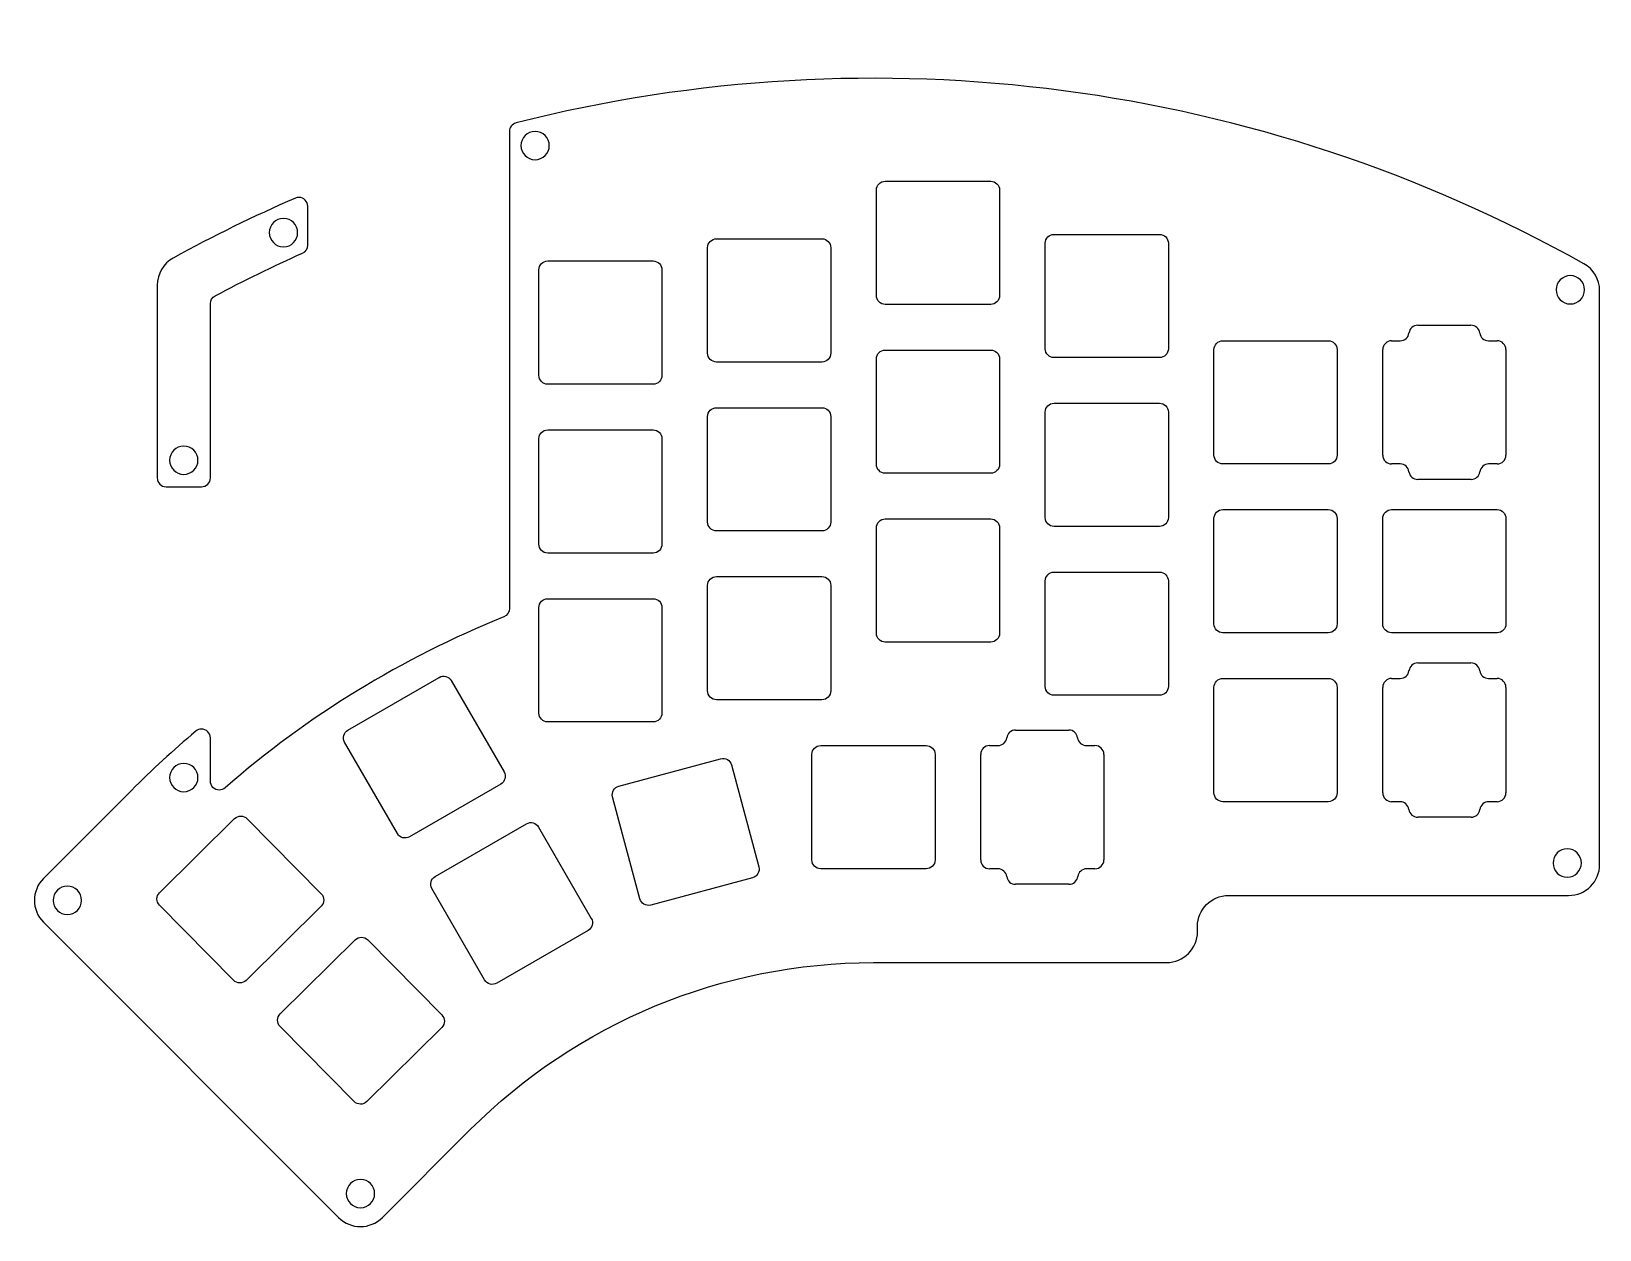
# Model space of a CAD drawing. Header units: millimetres. Extents: x 250 to 427, y 126 to 261.
import ezdxf

# ---------------------------------------------------------------- set-up
doc = ezdxf.new("R2010")
doc.units = ezdxf.units.MM
doc.header["$MEASUREMENT"] = 0

# ---------------------------------------------------------------- blocks, each defined once
blk = doc.blocks.new('block 2')
at = {"color": 7, "lineweight": 25, "true_color": 0xffffff}
blk.add_open_spline([(276.85, 238.18), (276.85, 239.07), (277.57, 239.78), (278.45, 239.78), (279.34, 239.78), (280.05, 239.07), (280.05, 238.18), (280.05, 237.3), (279.34, 236.58), (278.45, 236.58), (277.57, 236.58), (276.85, 237.3), (276.85, 238.18), (276.85, 238.18), (276.85, 238.18), (276.85, 238.18)], degree=3, knots=[0, 0, 0, 0, 1, 1, 1, 2, 2, 2, 3, 3, 3, 4, 4, 4, 5, 5, 5, 5], dxfattribs=at)
blk = doc.blocks.new('block 3')
at = {"color": 7, "lineweight": 25, "true_color": 0xffffff}
blk.add_open_spline([(265.6, 212.5), (265.6, 213.38), (266.31, 214.1), (267.2, 214.1), (268.08, 214.1), (268.8, 213.38), (268.8, 212.5), (268.8, 211.62), (268.08, 210.9), (267.2, 210.9), (266.31, 210.9), (265.6, 211.62), (265.6, 212.5), (265.6, 212.5), (265.6, 212.5), (265.6, 212.5)], degree=3, knots=[0, 0, 0, 0, 1, 1, 1, 2, 2, 2, 3, 3, 3, 4, 4, 4, 5, 5, 5, 5], dxfattribs=at)
blk = doc.blocks.new('block 4')
at = {"color": 7, "lineweight": 25, "true_color": 0xffffff}
blk.add_open_spline([(281.2, 236.78), (281.2, 236.38), (280.96, 236.03), (280.6, 235.87), (277.26, 234.37), (273.96, 232.76), (270.73, 231.04), (270.4, 230.87), (270.2, 230.53), (270.2, 230.16), (270.2, 230.16), (270.2, 210.5), (270.2, 210.5), (270.2, 209.95), (269.75, 209.5), (269.2, 209.5), (269.2, 209.5), (265.2, 209.5), (265.2, 209.5), (264.64, 209.5), (264.2, 209.95), (264.2, 210.5), (264.2, 210.5), (264.2, 232.24), (264.2, 232.24), (264.2, 233.52), (264.89, 234.7), (266.01, 235.31), (270.5, 237.78), (275.1, 240.03), (279.8, 242.07), (279.92, 242.12), (280.06, 242.15), (280.2, 242.15), (280.75, 242.15), (281.2, 241.7), (281.2, 241.15), (281.2, 241.15), (281.2, 236.78), (281.2, 236.78)], degree=3, knots=[0, 0, 0, 0, 1, 1, 1, 2, 2, 2, 3, 3, 3, 4, 4, 4, 5, 5, 5, 6, 6, 6, 7, 7, 7, 8, 8, 8, 9, 9, 9, 10, 10, 10, 11, 11, 11, 12, 12, 12, 13, 13, 13, 13], dxfattribs=at)
blk = doc.blocks.new('block 5')
at = {"color": 7, "lineweight": 25, "true_color": 0xffffff}
blk.add_open_spline([(422.09, 231.73), (422.09, 232.61), (422.8, 233.33), (423.69, 233.33), (424.57, 233.33), (425.29, 232.61), (425.29, 231.73), (425.29, 230.84), (424.57, 230.13), (423.69, 230.13), (422.8, 230.13), (422.09, 230.84), (422.09, 231.73), (422.09, 231.73), (422.09, 231.73), (422.09, 231.73)], degree=3, knots=[0, 0, 0, 0, 1, 1, 1, 2, 2, 2, 3, 3, 3, 4, 4, 4, 5, 5, 5, 5], dxfattribs=at)
blk = doc.blocks.new('block 6')
at = {"color": 7, "lineweight": 25, "true_color": 0xffffff}
blk.add_open_spline([(265.6, 176.7), (265.6, 177.59), (266.31, 178.3), (267.2, 178.3), (268.08, 178.3), (268.8, 177.59), (268.8, 176.7), (268.8, 175.82), (268.08, 175.1), (267.2, 175.1), (266.31, 175.1), (265.6, 175.82), (265.6, 176.7), (265.6, 176.7), (265.6, 176.7), (265.6, 176.7)], degree=3, knots=[0, 0, 0, 0, 1, 1, 1, 2, 2, 2, 3, 3, 3, 4, 4, 4, 5, 5, 5, 5], dxfattribs=at)
blk = doc.blocks.new('block 7')
at = {"color": 7, "lineweight": 25, "true_color": 0xffffff}
blk.add_open_spline([(285.54, 129.77), (285.54, 130.65), (286.26, 131.37), (287.14, 131.37), (288.03, 131.37), (288.74, 130.65), (288.74, 129.77), (288.74, 128.89), (288.03, 128.17), (287.14, 128.17), (286.26, 128.17), (285.54, 128.89), (285.54, 129.77), (285.54, 129.77), (285.54, 129.77), (285.54, 129.77)], degree=3, knots=[0, 0, 0, 0, 1, 1, 1, 2, 2, 2, 3, 3, 3, 4, 4, 4, 5, 5, 5, 5], dxfattribs=at)
blk = doc.blocks.new('block 8')
at = {"color": 7, "lineweight": 25, "true_color": 0xffffff}
blk.add_open_spline([(252.46, 162.85), (252.46, 163.73), (253.18, 164.45), (254.06, 164.45), (254.95, 164.45), (255.66, 163.73), (255.66, 162.85), (255.66, 161.97), (254.95, 161.25), (254.06, 161.25), (253.18, 161.25), (252.46, 161.97), (252.46, 162.85), (252.46, 162.85), (252.46, 162.85), (252.46, 162.85)], degree=3, knots=[0, 0, 0, 0, 1, 1, 1, 2, 2, 2, 3, 3, 3, 4, 4, 4, 5, 5, 5, 5], dxfattribs=at)
blk = doc.blocks.new('block 9')
at = {"color": 7, "lineweight": 25, "true_color": 0xffffff}
blk.add_open_spline([(305.25, 248), (305.25, 248.88), (305.97, 249.6), (306.85, 249.6), (307.74, 249.6), (308.45, 248.88), (308.45, 248), (308.45, 247.12), (307.74, 246.4), (306.85, 246.4), (305.97, 246.4), (305.25, 247.12), (305.25, 248), (305.25, 248), (305.25, 248), (305.25, 248)], degree=3, knots=[0, 0, 0, 0, 1, 1, 1, 2, 2, 2, 3, 3, 3, 4, 4, 4, 5, 5, 5, 5], dxfattribs=at)
blk = doc.blocks.new('block 10')
at = {"color": 7, "lineweight": 25, "true_color": 0xffffff}
blk.add_open_spline([(421.74, 167.06), (421.74, 167.95), (422.45, 168.66), (423.34, 168.66), (424.22, 168.66), (424.94, 167.95), (424.94, 167.06), (424.94, 166.18), (424.22, 165.46), (423.34, 165.46), (422.45, 165.46), (421.74, 166.18), (421.74, 167.06), (421.74, 167.06), (421.74, 167.06), (421.74, 167.06)], degree=3, knots=[0, 0, 0, 0, 1, 1, 1, 2, 2, 2, 3, 3, 3, 4, 4, 4, 5, 5, 5, 5], dxfattribs=at)
blk = doc.blocks.new('block 11')
at = {"color": 7, "lineweight": 25, "true_color": 0xffffff}
blk.add_open_spline([(303.95, 249.59), (303.95, 250.04), (304.26, 250.44), (304.7, 250.56), (345.42, 260.88), (388.55, 255.2), (425.21, 234.67), (426.31, 234.06), (427, 232.89), (427, 231.62), (427, 231.62), (427, 166.9), (427, 166.9), (427, 164.97), (425.43, 163.4), (423.5, 163.4), (423.5, 163.4), (385.11, 163.4), (385.11, 163.4), (383.18, 163.4), (381.61, 161.84), (381.61, 159.9), (381.61, 159.9), (381.61, 159.33), (381.61, 159.33), (381.61, 157.4), (380.04, 155.83), (378.11, 155.83), (378.11, 155.83), (345.04, 155.83), (345.04, 155.83), (327.97, 155.83), (311.6, 149.05), (299.53, 136.99), (299.53, 136.99), (289.62, 127.07), (289.62, 127.07), (288.25, 125.7), (286.03, 125.7), (284.67, 127.07), (284.67, 127.07), (251.36, 160.37), (251.36, 160.37), (250, 161.74), (250, 163.96), (251.36, 165.32), (251.36, 165.32), (261.28, 175.24), (261.28, 175.24), (263.61, 177.57), (266.03, 179.8), (268.55, 181.93), (268.73, 182.08), (268.96, 182.17), (269.2, 182.17), (269.75, 182.17), (270.2, 181.72), (270.2, 181.17), (270.2, 181.17), (270.2, 176.29), (270.2, 176.29), (270.2, 175.74), (270.64, 175.29), (271.2, 175.29), (271.44, 175.29), (271.67, 175.38), (271.85, 175.54), (281.2, 183.68), (291.83, 190.2), (303.32, 194.83), (303.7, 194.99), (303.95, 195.35), (303.95, 195.76), (303.95, 195.76), (303.95, 249.59), (303.95, 249.59)], degree=3, knots=[0, 0, 0, 0, 1, 1, 1, 2, 2, 2, 3, 3, 3, 4, 4, 4, 5, 5, 5, 6, 6, 6, 7, 7, 7, 8, 8, 8, 9, 9, 9, 10, 10, 10, 11, 11, 11, 12, 12, 12, 13, 13, 13, 14, 14, 14, 15, 15, 15, 16, 16, 16, 17, 17, 17, 18, 18, 18, 19, 19, 19, 20, 20, 20, 21, 21, 21, 22, 22, 22, 23, 23, 23, 24, 24, 24, 25, 25, 25, 25], dxfattribs=at)
blk = doc.blocks.new('block 12')
at = {"color": 7, "lineweight": 25, "true_color": 0xffffff}
blk.add_lwpolyline([(402.52, 213.08), (402.52, 224.98)], dxfattribs=at)
blk = doc.blocks.new('block 13')
at = {"color": 7, "lineweight": 25, "true_color": 0xffffff}
blk.add_open_spline([(403.52, 225.98), (402.97, 225.98), (402.52, 225.53), (402.52, 224.98)], degree=3, dxfattribs=at)
blk = doc.blocks.new('block 14')
at = {"color": 7, "lineweight": 25, "true_color": 0xffffff}
blk.add_lwpolyline([(414.46, 225.98), (415.42, 225.98)], dxfattribs=at)
blk = doc.blocks.new('block 15')
at = {"color": 7, "lineweight": 25, "true_color": 0xffffff}
blk.add_open_spline([(416.42, 224.98), (416.42, 225.53), (415.97, 225.98), (415.42, 225.98)], degree=3, dxfattribs=at)
blk = doc.blocks.new('block 16')
at = {"color": 7, "lineweight": 25, "true_color": 0xffffff}
blk.add_lwpolyline([(416.42, 224.98), (416.42, 213.08)], dxfattribs=at)
blk = doc.blocks.new('block 17')
at = {"color": 7, "lineweight": 25, "true_color": 0xffffff}
blk.add_open_spline([(415.42, 212.08), (415.97, 212.08), (416.42, 212.53), (416.42, 213.08)], degree=3, dxfattribs=at)
blk = doc.blocks.new('block 18')
at = {"color": 7, "lineweight": 25, "true_color": 0xffffff}
blk.add_lwpolyline([(415.42, 212.08), (414.47, 212.08)], dxfattribs=at)
blk = doc.blocks.new('block 19')
at = {"color": 7, "lineweight": 25, "true_color": 0xffffff}
blk.add_open_spline([(402.52, 213.08), (402.52, 212.53), (402.97, 212.08), (403.52, 212.08)], degree=3, dxfattribs=at)
blk = doc.blocks.new('block 20')
at = {"color": 7, "lineweight": 25, "true_color": 0xffffff}
blk.add_open_spline([(364.42, 198.88), (364.42, 198.88), (364.42, 186.98), (364.42, 186.98), (364.42, 186.43), (364.87, 185.98), (365.42, 185.98), (365.42, 185.98), (377.32, 185.98), (377.32, 185.98), (377.87, 185.98), (378.32, 186.43), (378.32, 186.98), (378.32, 186.98), (378.32, 198.88), (378.32, 198.88), (378.32, 199.43), (377.87, 199.88), (377.32, 199.88), (377.32, 199.88), (365.42, 199.88), (365.42, 199.88), (364.87, 199.88), (364.42, 199.43), (364.42, 198.88)], degree=3, knots=[0, 0, 0, 0, 1, 1, 1, 2, 2, 2, 3, 3, 3, 4, 4, 4, 5, 5, 5, 6, 6, 6, 7, 7, 7, 8, 8, 8, 8], dxfattribs=at)
blk = doc.blocks.new('block 21')
at = {"color": 7, "lineweight": 25, "true_color": 0xffffff}
blk.add_open_spline([(345.37, 204.88), (345.37, 204.88), (345.37, 192.98), (345.37, 192.98), (345.37, 192.43), (345.82, 191.98), (346.37, 191.98), (346.37, 191.98), (358.27, 191.98), (358.27, 191.98), (358.82, 191.98), (359.27, 192.43), (359.27, 192.98), (359.27, 192.98), (359.27, 204.88), (359.27, 204.88), (359.27, 205.43), (358.82, 205.88), (358.27, 205.88), (358.27, 205.88), (346.37, 205.88), (346.37, 205.88), (345.82, 205.88), (345.37, 205.43), (345.37, 204.88)], degree=3, knots=[0, 0, 0, 0, 1, 1, 1, 2, 2, 2, 3, 3, 3, 4, 4, 4, 5, 5, 5, 6, 6, 6, 7, 7, 7, 8, 8, 8, 8], dxfattribs=at)
blk = doc.blocks.new('block 22')
at = {"color": 7, "lineweight": 25, "true_color": 0xffffff}
blk.add_open_spline([(326.32, 198.38), (326.32, 198.38), (326.32, 186.48), (326.32, 186.48), (326.32, 185.93), (326.77, 185.48), (327.32, 185.48), (327.32, 185.48), (339.22, 185.48), (339.22, 185.48), (339.77, 185.48), (340.22, 185.93), (340.22, 186.48), (340.22, 186.48), (340.22, 198.38), (340.22, 198.38), (340.22, 198.93), (339.77, 199.38), (339.22, 199.38), (339.22, 199.38), (327.32, 199.38), (327.32, 199.38), (326.77, 199.38), (326.32, 198.93), (326.32, 198.38)], degree=3, knots=[0, 0, 0, 0, 1, 1, 1, 2, 2, 2, 3, 3, 3, 4, 4, 4, 5, 5, 5, 6, 6, 6, 7, 7, 7, 8, 8, 8, 8], dxfattribs=at)
blk = doc.blocks.new('block 23')
at = {"color": 7, "lineweight": 25, "true_color": 0xffffff}
blk.add_open_spline([(307.27, 195.88), (307.27, 195.88), (307.27, 183.98), (307.27, 183.98), (307.27, 183.43), (307.72, 182.98), (308.27, 182.98), (308.27, 182.98), (320.17, 182.98), (320.17, 182.98), (320.72, 182.98), (321.17, 183.43), (321.17, 183.98), (321.17, 183.98), (321.17, 195.88), (321.17, 195.88), (321.17, 196.43), (320.72, 196.88), (320.17, 196.88), (320.17, 196.88), (308.27, 196.88), (308.27, 196.88), (307.72, 196.88), (307.27, 196.43), (307.27, 195.88)], degree=3, knots=[0, 0, 0, 0, 1, 1, 1, 2, 2, 2, 3, 3, 3, 4, 4, 4, 5, 5, 5, 6, 6, 6, 7, 7, 7, 8, 8, 8, 8], dxfattribs=at)
blk = doc.blocks.new('block 24')
at = {"color": 7, "lineweight": 25, "true_color": 0xffffff}
blk.add_open_spline([(307.27, 214.93), (307.27, 214.93), (307.27, 203.03), (307.27, 203.03), (307.27, 202.48), (307.72, 202.03), (308.27, 202.03), (308.27, 202.03), (320.17, 202.03), (320.17, 202.03), (320.72, 202.03), (321.17, 202.48), (321.17, 203.03), (321.17, 203.03), (321.17, 214.93), (321.17, 214.93), (321.17, 215.48), (320.72, 215.93), (320.17, 215.93), (320.17, 215.93), (308.27, 215.93), (308.27, 215.93), (307.72, 215.93), (307.27, 215.48), (307.27, 214.93)], degree=3, knots=[0, 0, 0, 0, 1, 1, 1, 2, 2, 2, 3, 3, 3, 4, 4, 4, 5, 5, 5, 6, 6, 6, 7, 7, 7, 8, 8, 8, 8], dxfattribs=at)
blk = doc.blocks.new('block 25')
at = {"color": 7, "lineweight": 25, "true_color": 0xffffff}
blk.add_open_spline([(327.32, 204.53), (327.32, 204.53), (339.22, 204.53), (339.22, 204.53), (339.77, 204.53), (340.22, 204.98), (340.22, 205.53), (340.22, 205.53), (340.22, 217.43), (340.22, 217.43), (340.22, 217.98), (339.77, 218.43), (339.22, 218.43), (339.22, 218.43), (327.32, 218.43), (327.32, 218.43), (326.77, 218.43), (326.32, 217.98), (326.32, 217.43), (326.32, 217.43), (326.32, 205.53), (326.32, 205.53), (326.32, 204.98), (326.77, 204.53), (327.32, 204.53)], degree=3, knots=[0, 0, 0, 0, 1, 1, 1, 2, 2, 2, 3, 3, 3, 4, 4, 4, 5, 5, 5, 6, 6, 6, 7, 7, 7, 8, 8, 8, 8], dxfattribs=at)
blk = doc.blocks.new('block 26')
at = {"color": 7, "lineweight": 25, "true_color": 0xffffff}
blk.add_open_spline([(359.27, 212.03), (359.27, 212.03), (359.27, 223.93), (359.27, 223.93), (359.27, 224.48), (358.82, 224.93), (358.27, 224.93), (358.27, 224.93), (346.37, 224.93), (346.37, 224.93), (345.82, 224.93), (345.37, 224.48), (345.37, 223.93), (345.37, 223.93), (345.37, 212.03), (345.37, 212.03), (345.37, 211.48), (345.82, 211.03), (346.37, 211.03), (346.37, 211.03), (358.27, 211.03), (358.27, 211.03), (358.82, 211.03), (359.27, 211.48), (359.27, 212.03)], degree=3, knots=[0, 0, 0, 0, 1, 1, 1, 2, 2, 2, 3, 3, 3, 4, 4, 4, 5, 5, 5, 6, 6, 6, 7, 7, 7, 8, 8, 8, 8], dxfattribs=at)
blk = doc.blocks.new('block 27')
at = {"color": 7, "lineweight": 25, "true_color": 0xffffff}
blk.add_open_spline([(365.42, 205.03), (365.42, 205.03), (377.32, 205.03), (377.32, 205.03), (377.87, 205.03), (378.32, 205.48), (378.32, 206.03), (378.32, 206.03), (378.32, 217.93), (378.32, 217.93), (378.32, 218.48), (377.87, 218.93), (377.32, 218.93), (377.32, 218.93), (365.42, 218.93), (365.42, 218.93), (364.87, 218.93), (364.42, 218.48), (364.42, 217.93), (364.42, 217.93), (364.42, 206.03), (364.42, 206.03), (364.42, 205.48), (364.87, 205.03), (365.42, 205.03)], degree=3, knots=[0, 0, 0, 0, 1, 1, 1, 2, 2, 2, 3, 3, 3, 4, 4, 4, 5, 5, 5, 6, 6, 6, 7, 7, 7, 8, 8, 8, 8], dxfattribs=at)
blk = doc.blocks.new('block 28')
at = {"color": 7, "lineweight": 25, "true_color": 0xffffff}
blk.add_open_spline([(383.47, 186.88), (383.47, 186.88), (383.47, 174.98), (383.47, 174.98), (383.47, 174.43), (383.92, 173.98), (384.47, 173.98), (384.47, 173.98), (396.37, 173.98), (396.37, 173.98), (396.92, 173.98), (397.37, 174.43), (397.37, 174.98), (397.37, 174.98), (397.37, 186.88), (397.37, 186.88), (397.37, 187.43), (396.92, 187.88), (396.37, 187.88), (396.37, 187.88), (384.47, 187.88), (384.47, 187.88), (383.92, 187.88), (383.47, 187.43), (383.47, 186.88)], degree=3, knots=[0, 0, 0, 0, 1, 1, 1, 2, 2, 2, 3, 3, 3, 4, 4, 4, 5, 5, 5, 6, 6, 6, 7, 7, 7, 8, 8, 8, 8], dxfattribs=at)
blk = doc.blocks.new('block 29')
at = {"color": 7, "lineweight": 25, "true_color": 0xffffff}
blk.add_open_spline([(402.52, 205.93), (402.52, 205.93), (402.52, 194.03), (402.52, 194.03), (402.52, 193.48), (402.97, 193.03), (403.52, 193.03), (403.52, 193.03), (415.42, 193.03), (415.42, 193.03), (415.97, 193.03), (416.42, 193.48), (416.42, 194.03), (416.42, 194.03), (416.42, 205.93), (416.42, 205.93), (416.42, 206.48), (415.97, 206.93), (415.42, 206.93), (415.42, 206.93), (403.52, 206.93), (403.52, 206.93), (402.97, 206.93), (402.52, 206.48), (402.52, 205.93)], degree=3, knots=[0, 0, 0, 0, 1, 1, 1, 2, 2, 2, 3, 3, 3, 4, 4, 4, 5, 5, 5, 6, 6, 6, 7, 7, 7, 8, 8, 8, 8], dxfattribs=at)
blk = doc.blocks.new('block 30')
at = {"color": 7, "lineweight": 25, "true_color": 0xffffff}
blk.add_open_spline([(396.37, 225.98), (396.37, 225.98), (384.47, 225.98), (384.47, 225.98), (383.92, 225.98), (383.47, 225.53), (383.47, 224.98), (383.47, 224.98), (383.47, 213.08), (383.47, 213.08), (383.47, 212.53), (383.92, 212.08), (384.47, 212.08), (384.47, 212.08), (396.37, 212.08), (396.37, 212.08), (396.92, 212.08), (397.37, 212.53), (397.37, 213.08), (397.37, 213.08), (397.37, 224.98), (397.37, 224.98), (397.37, 225.53), (396.92, 225.98), (396.37, 225.98)], degree=3, knots=[0, 0, 0, 0, 1, 1, 1, 2, 2, 2, 3, 3, 3, 4, 4, 4, 5, 5, 5, 6, 6, 6, 7, 7, 7, 8, 8, 8, 8], dxfattribs=at)
blk = doc.blocks.new('block 31')
at = {"color": 7, "lineweight": 25, "true_color": 0xffffff}
blk.add_lwpolyline([(371.04, 179.31), (371.04, 167.41)], dxfattribs=at)
blk = doc.blocks.new('block 32')
at = {"color": 7, "lineweight": 25, "true_color": 0xffffff}
blk.add_open_spline([(370.04, 166.41), (370.59, 166.41), (371.04, 166.86), (371.04, 167.41)], degree=3, dxfattribs=at)
blk = doc.blocks.new('block 33')
at = {"color": 7, "lineweight": 25, "true_color": 0xffffff}
blk.add_lwpolyline([(359.09, 166.41), (358.14, 166.41)], dxfattribs=at)
blk = doc.blocks.new('block 34')
at = {"color": 7, "lineweight": 25, "true_color": 0xffffff}
blk.add_open_spline([(357.14, 167.41), (357.14, 166.86), (357.58, 166.41), (358.14, 166.41)], degree=3, dxfattribs=at)
blk = doc.blocks.new('block 35')
at = {"color": 7, "lineweight": 25, "true_color": 0xffffff}
blk.add_lwpolyline([(357.14, 167.41), (357.14, 179.31)], dxfattribs=at)
blk = doc.blocks.new('block 36')
at = {"color": 7, "lineweight": 25, "true_color": 0xffffff}
blk.add_open_spline([(358.14, 180.31), (357.58, 180.31), (357.14, 179.86), (357.14, 179.31)], degree=3, dxfattribs=at)
blk = doc.blocks.new('block 37')
at = {"color": 7, "lineweight": 25, "true_color": 0xffffff}
blk.add_lwpolyline([(358.14, 180.31), (359.09, 180.31)], dxfattribs=at)
blk = doc.blocks.new('block 38')
at = {"color": 7, "lineweight": 25, "true_color": 0xffffff}
blk.add_open_spline([(371.04, 179.31), (371.04, 179.86), (370.59, 180.31), (370.04, 180.31)], degree=3, dxfattribs=at)
blk = doc.blocks.new('block 39')
at = {"color": 7, "lineweight": 25, "true_color": 0xffffff}
blk.add_open_spline([(338.09, 179.31), (338.09, 179.31), (338.09, 167.41), (338.09, 167.41), (338.09, 166.86), (338.53, 166.41), (339.09, 166.41), (339.09, 166.41), (350.99, 166.41), (350.99, 166.41), (351.54, 166.41), (351.99, 166.86), (351.99, 167.41), (351.99, 167.41), (351.99, 179.31), (351.99, 179.31), (351.99, 179.86), (351.54, 180.31), (350.99, 180.31), (350.99, 180.31), (339.09, 180.31), (339.09, 180.31), (338.53, 180.31), (338.09, 179.86), (338.09, 179.31)], degree=3, knots=[0, 0, 0, 0, 1, 1, 1, 2, 2, 2, 3, 3, 3, 4, 4, 4, 5, 5, 5, 6, 6, 6, 7, 7, 7, 8, 8, 8, 8], dxfattribs=at)
blk = doc.blocks.new('block 40')
at = {"color": 7, "lineweight": 25, "true_color": 0xffffff}
blk.add_open_spline([(332.1, 166.62), (332.1, 166.62), (329.02, 178.12), (329.02, 178.12), (328.88, 178.65), (328.33, 178.97), (327.79, 178.82), (327.79, 178.82), (316.3, 175.74), (316.3, 175.74), (315.77, 175.6), (315.45, 175.05), (315.59, 174.52), (315.59, 174.52), (318.67, 163.02), (318.67, 163.02), (318.81, 162.49), (319.36, 162.17), (319.9, 162.32), (319.9, 162.32), (331.39, 165.4), (331.39, 165.4), (331.92, 165.54), (332.24, 166.09), (332.1, 166.62)], degree=3, knots=[0, 0, 0, 0, 1, 1, 1, 2, 2, 2, 3, 3, 3, 4, 4, 4, 5, 5, 5, 6, 6, 6, 7, 7, 7, 8, 8, 8, 8], dxfattribs=at)
blk = doc.blocks.new('block 41')
at = {"color": 7, "lineweight": 25, "true_color": 0xffffff}
blk.add_open_spline([(307.27, 233.98), (307.27, 233.98), (307.27, 222.08), (307.27, 222.08), (307.27, 221.53), (307.72, 221.08), (308.27, 221.08), (308.27, 221.08), (320.17, 221.08), (320.17, 221.08), (320.72, 221.08), (321.17, 221.53), (321.17, 222.08), (321.17, 222.08), (321.17, 233.98), (321.17, 233.98), (321.17, 234.53), (320.72, 234.98), (320.17, 234.98), (320.17, 234.98), (308.27, 234.98), (308.27, 234.98), (307.72, 234.98), (307.27, 234.53), (307.27, 233.98)], degree=3, knots=[0, 0, 0, 0, 1, 1, 1, 2, 2, 2, 3, 3, 3, 4, 4, 4, 5, 5, 5, 6, 6, 6, 7, 7, 7, 8, 8, 8, 8], dxfattribs=at)
blk = doc.blocks.new('block 42')
at = {"color": 7, "lineweight": 25, "true_color": 0xffffff}
blk.add_open_spline([(327.32, 223.58), (327.32, 223.58), (339.22, 223.58), (339.22, 223.58), (339.77, 223.58), (340.22, 224.03), (340.22, 224.58), (340.22, 224.58), (340.22, 236.48), (340.22, 236.48), (340.22, 237.03), (339.77, 237.48), (339.22, 237.48), (339.22, 237.48), (327.32, 237.48), (327.32, 237.48), (326.77, 237.48), (326.32, 237.03), (326.32, 236.48), (326.32, 236.48), (326.32, 224.58), (326.32, 224.58), (326.32, 224.03), (326.77, 223.58), (327.32, 223.58)], degree=3, knots=[0, 0, 0, 0, 1, 1, 1, 2, 2, 2, 3, 3, 3, 4, 4, 4, 5, 5, 5, 6, 6, 6, 7, 7, 7, 8, 8, 8, 8], dxfattribs=at)
blk = doc.blocks.new('block 43')
at = {"color": 7, "lineweight": 25, "true_color": 0xffffff}
blk.add_open_spline([(359.27, 231.08), (359.27, 231.08), (359.27, 242.98), (359.27, 242.98), (359.27, 243.53), (358.82, 243.98), (358.27, 243.98), (358.27, 243.98), (346.37, 243.98), (346.37, 243.98), (345.82, 243.98), (345.37, 243.53), (345.37, 242.98), (345.37, 242.98), (345.37, 231.08), (345.37, 231.08), (345.37, 230.53), (345.82, 230.08), (346.37, 230.08), (346.37, 230.08), (358.27, 230.08), (358.27, 230.08), (358.82, 230.08), (359.27, 230.53), (359.27, 231.08)], degree=3, knots=[0, 0, 0, 0, 1, 1, 1, 2, 2, 2, 3, 3, 3, 4, 4, 4, 5, 5, 5, 6, 6, 6, 7, 7, 7, 8, 8, 8, 8], dxfattribs=at)
blk = doc.blocks.new('block 44')
at = {"color": 7, "lineweight": 25, "true_color": 0xffffff}
blk.add_open_spline([(365.42, 224.08), (365.42, 224.08), (377.32, 224.08), (377.32, 224.08), (377.87, 224.08), (378.32, 224.53), (378.32, 225.08), (378.32, 225.08), (378.32, 236.98), (378.32, 236.98), (378.32, 237.53), (377.87, 237.98), (377.32, 237.98), (377.32, 237.98), (365.42, 237.98), (365.42, 237.98), (364.87, 237.98), (364.42, 237.53), (364.42, 236.98), (364.42, 236.98), (364.42, 225.08), (364.42, 225.08), (364.42, 224.53), (364.87, 224.08), (365.42, 224.08)], degree=3, knots=[0, 0, 0, 0, 1, 1, 1, 2, 2, 2, 3, 3, 3, 4, 4, 4, 5, 5, 5, 6, 6, 6, 7, 7, 7, 8, 8, 8, 8], dxfattribs=at)
blk = doc.blocks.new('block 45')
at = {"color": 7, "lineweight": 25, "true_color": 0xffffff}
blk.add_open_spline([(396.37, 206.93), (396.37, 206.93), (384.47, 206.93), (384.47, 206.93), (383.92, 206.93), (383.47, 206.48), (383.47, 205.93), (383.47, 205.93), (383.47, 194.03), (383.47, 194.03), (383.47, 193.48), (383.92, 193.03), (384.47, 193.03), (384.47, 193.03), (396.37, 193.03), (396.37, 193.03), (396.92, 193.03), (397.37, 193.48), (397.37, 194.03), (397.37, 194.03), (397.37, 205.93), (397.37, 205.93), (397.37, 206.48), (396.92, 206.93), (396.37, 206.93)], degree=3, knots=[0, 0, 0, 0, 1, 1, 1, 2, 2, 2, 3, 3, 3, 4, 4, 4, 5, 5, 5, 6, 6, 6, 7, 7, 7, 8, 8, 8, 8], dxfattribs=at)
blk = doc.blocks.new('block 46')
at = {"color": 7, "lineweight": 25, "true_color": 0xffffff}
blk.add_lwpolyline([(402.52, 174.98), (402.52, 186.88)], dxfattribs=at)
blk = doc.blocks.new('block 47')
at = {"color": 7, "lineweight": 25, "true_color": 0xffffff}
blk.add_open_spline([(403.52, 187.88), (402.97, 187.88), (402.52, 187.43), (402.52, 186.88)], degree=3, dxfattribs=at)
blk = doc.blocks.new('block 48')
at = {"color": 7, "lineweight": 25, "true_color": 0xffffff}
blk.add_lwpolyline([(403.52, 187.88), (404.49, 187.88)], dxfattribs=at)
blk = doc.blocks.new('block 49')
at = {"color": 7, "lineweight": 25, "true_color": 0xffffff}
blk.add_open_spline([(416.42, 186.88), (416.42, 187.43), (415.97, 187.88), (415.42, 187.88)], degree=3, dxfattribs=at)
blk = doc.blocks.new('block 50')
at = {"color": 7, "lineweight": 25, "true_color": 0xffffff}
blk.add_lwpolyline([(416.42, 186.88), (416.42, 174.98)], dxfattribs=at)
blk = doc.blocks.new('block 51')
at = {"color": 7, "lineweight": 25, "true_color": 0xffffff}
blk.add_open_spline([(415.42, 173.98), (415.97, 173.98), (416.42, 174.43), (416.42, 174.98)], degree=3, dxfattribs=at)
blk = doc.blocks.new('block 52')
at = {"color": 7, "lineweight": 25, "true_color": 0xffffff}
blk.add_lwpolyline([(404.47, 173.98), (403.52, 173.98)], dxfattribs=at)
blk = doc.blocks.new('block 53')
at = {"color": 7, "lineweight": 25, "true_color": 0xffffff}
blk.add_open_spline([(402.52, 174.98), (402.52, 174.43), (402.97, 173.98), (403.52, 173.98)], degree=3, dxfattribs=at)
blk = doc.blocks.new('block 54')
at = {"color": 7, "lineweight": 25, "true_color": 0xffffff}
blk.add_lwpolyline([(406.47, 189.63), (412.47, 189.63)], dxfattribs=at)
blk = doc.blocks.new('block 55')
at = {"color": 7, "lineweight": 25, "true_color": 0xffffff}
blk.add_lwpolyline([(412.49, 172.23), (406.46, 172.23)], dxfattribs=at)
blk = doc.blocks.new('block 56')
at = {"color": 7, "lineweight": 25, "true_color": 0xffffff}
blk.add_lwpolyline([(367.1, 164.66), (361.07, 164.66)], dxfattribs=at)
blk = doc.blocks.new('block 57')
at = {"color": 7, "lineweight": 25, "true_color": 0xffffff}
blk.add_lwpolyline([(361.07, 182.06), (367.09, 182.06)], dxfattribs=at)
blk = doc.blocks.new('block 58')
at = {"color": 7, "lineweight": 25, "true_color": 0xffffff}
blk.add_lwpolyline([(406.47, 227.73), (412.47, 227.73)], dxfattribs=at)
blk = doc.blocks.new('block 59')
at = {"color": 7, "lineweight": 25, "true_color": 0xffffff}
blk.add_lwpolyline([(412.49, 210.33), (406.47, 210.33)], dxfattribs=at)
blk = doc.blocks.new('block 60')
at = {"color": 7, "lineweight": 25, "true_color": 0xffffff}
blk.add_open_spline([(413.46, 226.85), (413.53, 226.35), (413.95, 225.98), (414.46, 225.98)], degree=3, dxfattribs=at)
blk = doc.blocks.new('block 61')
at = {"color": 7, "lineweight": 25, "true_color": 0xffffff}
blk.add_open_spline([(414.47, 212.08), (413.97, 212.08), (413.54, 211.7), (413.48, 211.2)], degree=3, dxfattribs=at)
blk = doc.blocks.new('block 62')
at = {"color": 7, "lineweight": 25, "true_color": 0xffffff}
blk.add_open_spline([(412.49, 210.33), (412.99, 210.33), (413.42, 210.7), (413.48, 211.2)], degree=3, dxfattribs=at)
blk = doc.blocks.new('block 63')
at = {"color": 7, "lineweight": 25, "true_color": 0xffffff}
blk.add_open_spline([(405.48, 211.2), (405.54, 210.7), (405.97, 210.33), (406.47, 210.33)], degree=3, dxfattribs=at)
blk = doc.blocks.new('block 64')
at = {"color": 7, "lineweight": 25, "true_color": 0xffffff}
blk.add_open_spline([(405.48, 211.2), (405.42, 211.7), (404.99, 212.08), (404.49, 212.08)], degree=3, dxfattribs=at)
blk = doc.blocks.new('block 65')
at = {"color": 7, "lineweight": 25, "true_color": 0xffffff}
blk.add_lwpolyline([(404.49, 212.08), (403.52, 212.08)], dxfattribs=at)
blk = doc.blocks.new('block 66')
at = {"color": 7, "lineweight": 25, "true_color": 0xffffff}
blk.add_lwpolyline([(403.52, 225.98), (404.49, 225.98)], dxfattribs=at)
blk = doc.blocks.new('block 67')
at = {"color": 7, "lineweight": 25, "true_color": 0xffffff}
blk.add_open_spline([(404.49, 225.98), (404.99, 225.98), (405.42, 226.35), (405.48, 226.85)], degree=3, dxfattribs=at)
blk = doc.blocks.new('block 68')
at = {"color": 7, "lineweight": 25, "true_color": 0xffffff}
blk.add_open_spline([(406.47, 227.73), (405.97, 227.73), (405.54, 227.35), (405.48, 226.85)], degree=3, dxfattribs=at)
blk = doc.blocks.new('block 69')
at = {"color": 7, "lineweight": 25, "true_color": 0xffffff}
blk.add_open_spline([(413.46, 226.85), (413.4, 227.35), (412.98, 227.73), (412.47, 227.73)], degree=3, dxfattribs=at)
blk = doc.blocks.new('block 70')
at = {"color": 7, "lineweight": 25, "true_color": 0xffffff}
blk.add_open_spline([(405.46, 173.1), (405.4, 173.6), (404.98, 173.98), (404.47, 173.98)], degree=3, dxfattribs=at)
blk = doc.blocks.new('block 71')
at = {"color": 7, "lineweight": 25, "true_color": 0xffffff}
blk.add_open_spline([(404.49, 187.88), (404.99, 187.88), (405.42, 188.25), (405.48, 188.75)], degree=3, dxfattribs=at)
blk = doc.blocks.new('block 72')
at = {"color": 7, "lineweight": 25, "true_color": 0xffffff}
blk.add_open_spline([(406.47, 189.63), (405.97, 189.63), (405.54, 189.25), (405.48, 188.75)], degree=3, dxfattribs=at)
blk = doc.blocks.new('block 73')
at = {"color": 7, "lineweight": 25, "true_color": 0xffffff}
blk.add_open_spline([(413.46, 188.75), (413.4, 189.25), (412.98, 189.63), (412.47, 189.63)], degree=3, dxfattribs=at)
blk = doc.blocks.new('block 74')
at = {"color": 7, "lineweight": 25, "true_color": 0xffffff}
blk.add_open_spline([(413.46, 188.75), (413.53, 188.25), (413.95, 187.88), (414.46, 187.88)], degree=3, dxfattribs=at)
blk = doc.blocks.new('block 75')
at = {"color": 7, "lineweight": 25, "true_color": 0xffffff}
blk.add_lwpolyline([(414.46, 187.88), (415.42, 187.88)], dxfattribs=at)
blk = doc.blocks.new('block 76')
at = {"color": 7, "lineweight": 25, "true_color": 0xffffff}
blk.add_lwpolyline([(415.42, 173.98), (414.47, 173.98)], dxfattribs=at)
blk = doc.blocks.new('block 77')
at = {"color": 7, "lineweight": 25, "true_color": 0xffffff}
blk.add_open_spline([(414.47, 173.98), (413.97, 173.98), (413.54, 173.6), (413.48, 173.1)], degree=3, dxfattribs=at)
blk = doc.blocks.new('block 78')
at = {"color": 7, "lineweight": 25, "true_color": 0xffffff}
blk.add_open_spline([(412.49, 172.23), (412.99, 172.23), (413.42, 172.6), (413.48, 173.1)], degree=3, dxfattribs=at)
blk = doc.blocks.new('block 79')
at = {"color": 7, "lineweight": 25, "true_color": 0xffffff}
blk.add_open_spline([(405.46, 173.1), (405.53, 172.6), (405.95, 172.23), (406.46, 172.23)], degree=3, dxfattribs=at)
blk = doc.blocks.new('block 80')
at = {"color": 7, "lineweight": 25, "true_color": 0xffffff}
blk.add_open_spline([(360.08, 165.53), (360.01, 166.03), (359.59, 166.41), (359.09, 166.41)], degree=3, dxfattribs=at)
blk = doc.blocks.new('block 81')
at = {"color": 7, "lineweight": 25, "true_color": 0xffffff}
blk.add_open_spline([(359.09, 180.31), (359.59, 180.31), (360.01, 180.68), (360.08, 181.18)], degree=3, dxfattribs=at)
blk = doc.blocks.new('block 82')
at = {"color": 7, "lineweight": 25, "true_color": 0xffffff}
blk.add_open_spline([(361.07, 182.06), (360.57, 182.06), (360.14, 181.68), (360.08, 181.18)], degree=3, dxfattribs=at)
blk = doc.blocks.new('block 83')
at = {"color": 7, "lineweight": 25, "true_color": 0xffffff}
blk.add_open_spline([(368.08, 181.18), (368.01, 181.68), (367.59, 182.06), (367.09, 182.06)], degree=3, dxfattribs=at)
blk = doc.blocks.new('block 84')
at = {"color": 7, "lineweight": 25, "true_color": 0xffffff}
blk.add_open_spline([(368.08, 181.18), (368.14, 180.68), (368.57, 180.31), (369.07, 180.31)], degree=3, dxfattribs=at)
blk = doc.blocks.new('block 85')
at = {"color": 7, "lineweight": 25, "true_color": 0xffffff}
blk.add_lwpolyline([(369.07, 180.31), (370.04, 180.31)], dxfattribs=at)
blk = doc.blocks.new('block 86')
at = {"color": 7, "lineweight": 25, "true_color": 0xffffff}
blk.add_lwpolyline([(370.04, 166.41), (369.09, 166.41)], dxfattribs=at)
blk = doc.blocks.new('block 87')
at = {"color": 7, "lineweight": 25, "true_color": 0xffffff}
blk.add_open_spline([(369.09, 166.41), (368.58, 166.41), (368.16, 166.03), (368.09, 165.53)], degree=3, dxfattribs=at)
blk = doc.blocks.new('block 88')
at = {"color": 7, "lineweight": 25, "true_color": 0xffffff}
blk.add_open_spline([(367.1, 164.66), (367.61, 164.66), (368.03, 165.03), (368.09, 165.53)], degree=3, dxfattribs=at)
blk = doc.blocks.new('block 89')
at = {"color": 7, "lineweight": 25, "true_color": 0xffffff}
blk.add_open_spline([(360.08, 165.53), (360.14, 165.03), (360.57, 164.66), (361.07, 164.66)], degree=3, dxfattribs=at)
blk = doc.blocks.new('block 90')
at = {"color": 7, "lineweight": 25, "true_color": 0xffffff}
blk.add_open_spline([(296.32, 149.92), (296.32, 149.92), (287.96, 158.39), (287.96, 158.39), (287.57, 158.78), (286.94, 158.78), (286.55, 158.4), (286.55, 158.4), (278.08, 150.04), (278.08, 150.04), (277.68, 149.65), (277.68, 149.02), (278.07, 148.62), (278.07, 148.62), (286.43, 140.15), (286.43, 140.15), (286.81, 139.76), (287.45, 139.76), (287.84, 140.14), (287.84, 140.14), (296.31, 148.5), (296.31, 148.5), (296.7, 148.89), (296.71, 149.52), (296.32, 149.92)], degree=3, knots=[0, 0, 0, 0, 1, 1, 1, 2, 2, 2, 3, 3, 3, 4, 4, 4, 5, 5, 5, 6, 6, 6, 7, 7, 7, 8, 8, 8, 8], dxfattribs=at)
blk = doc.blocks.new('block 91')
at = {"color": 7, "lineweight": 25, "true_color": 0xffffff}
blk.add_open_spline([(303.34, 177.33), (303.34, 177.33), (297.39, 187.64), (297.39, 187.64), (297.11, 188.11), (296.5, 188.28), (296.02, 188), (296.02, 188), (285.72, 182.05), (285.72, 182.05), (285.24, 181.78), (285.07, 181.17), (285.35, 180.69), (285.35, 180.69), (291.3, 170.38), (291.3, 170.38), (291.57, 169.9), (292.18, 169.74), (292.66, 170.02), (292.66, 170.02), (302.97, 175.96), (302.97, 175.96), (303.45, 176.24), (303.61, 176.85), (303.34, 177.33)], degree=3, knots=[0, 0, 0, 0, 1, 1, 1, 2, 2, 2, 3, 3, 3, 4, 4, 4, 5, 5, 5, 6, 6, 6, 7, 7, 7, 8, 8, 8, 8], dxfattribs=at)
blk = doc.blocks.new('block 92')
at = {"color": 7, "lineweight": 25, "true_color": 0xffffff}
blk.add_open_spline([(313.19, 160.82), (313.19, 160.82), (307.24, 171.12), (307.24, 171.12), (306.97, 171.6), (306.35, 171.77), (305.88, 171.49), (305.88, 171.49), (295.57, 165.54), (295.57, 165.54), (295.09, 165.27), (294.93, 164.65), (295.2, 164.18), (295.2, 164.18), (301.15, 153.87), (301.15, 153.87), (301.43, 153.39), (302.04, 153.23), (302.52, 153.5), (302.52, 153.5), (312.82, 159.45), (312.82, 159.45), (313.3, 159.73), (313.47, 160.34), (313.19, 160.82)], degree=3, knots=[0, 0, 0, 0, 1, 1, 1, 2, 2, 2, 3, 3, 3, 4, 4, 4, 5, 5, 5, 6, 6, 6, 7, 7, 7, 8, 8, 8, 8], dxfattribs=at)
blk = doc.blocks.new('block 93')
at = {"color": 7, "lineweight": 25, "true_color": 0xffffff}
blk.add_open_spline([(282.71, 163.59), (282.71, 163.59), (274.35, 172.06), (274.35, 172.06), (273.96, 172.45), (273.33, 172.46), (272.94, 172.07), (272.94, 172.07), (264.47, 163.71), (264.47, 163.71), (264.08, 163.32), (264.07, 162.69), (264.46, 162.29), (264.46, 162.29), (272.82, 153.83), (272.82, 153.83), (273.21, 153.43), (273.84, 153.43), (274.23, 153.82), (274.23, 153.82), (282.7, 162.18), (282.7, 162.18), (283.1, 162.56), (283.1, 163.2), (282.71, 163.59)], degree=3, knots=[0, 0, 0, 0, 1, 1, 1, 2, 2, 2, 3, 3, 3, 4, 4, 4, 5, 5, 5, 6, 6, 6, 7, 7, 7, 8, 8, 8, 8], dxfattribs=at)

msp = doc.modelspace()

# ---------------------------------------------------------------- block references
for name in ['block 11', 'block 9', 'block 43', 'block 4', 'block 2', 'block 42', 'block 44', 'block 41', 'block 5', 'block 67', 'block 68', 'block 58', 'block 69', 'block 60', 'block 26', 'block 30', 'block 13', 'block 12', 'block 66', 'block 14', 'block 15', 'block 16', 'block 25', 'block 27', 'block 24', 'block 3', 'block 19', 'block 17', 'block 65', 'block 64', 'block 63', 'block 62', 'block 61', 'block 18', 'block 59', 'block 21', 'block 45', 'block 29', 'block 22', 'block 20', 'block 23', 'block 72', 'block 54', 'block 73', 'block 91', 'block 28', 'block 47', 'block 48', 'block 71', 'block 74', 'block 75', 'block 49', 'block 46', 'block 50', 'block 81', 'block 82', 'block 57', 'block 83', 'block 84', 'block 40', 'block 39', 'block 36', 'block 35', 'block 37', 'block 85', 'block 38', 'block 31', 'block 6', 'block 53', 'block 52', 'block 70', 'block 77', 'block 76', 'block 51', 'block 93', 'block 92', 'block 79', 'block 55', 'block 78', 'block 10', 'block 34', 'block 33', 'block 80', 'block 87', 'block 86', 'block 32', 'block 89', 'block 56', 'block 88', 'block 8', 'block 90', 'block 7']:
    msp.add_blockref(name, (0, 0))

doc.saveas('drawing.dxf')
